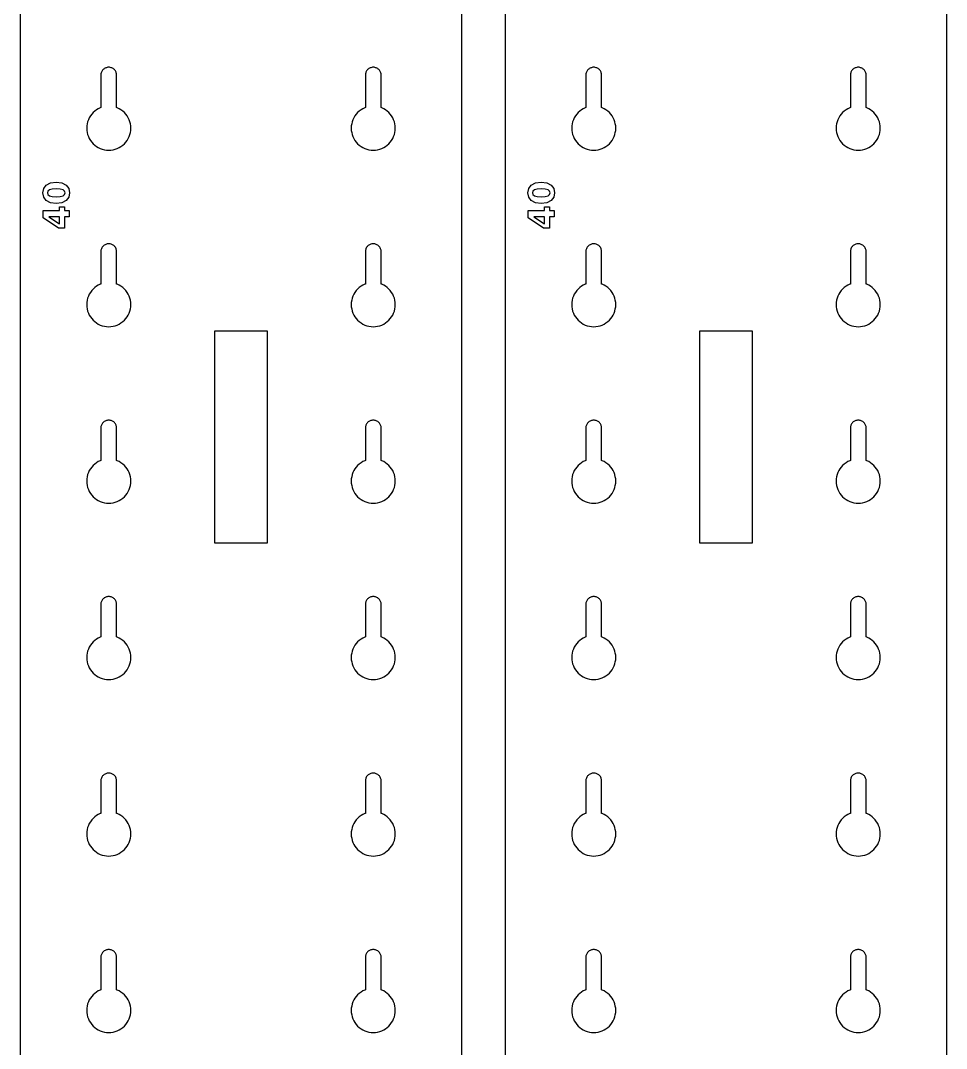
# Model space of a CAD drawing. Header units: millimetres. Extents: x 12 to 1278, y 12 to 884.
# Drawn here: x 1073.5 to 1178.5, y 334.2 to 450.7 of the extents above; entities that cross this region are included whole.
import ezdxf

# ---------------------------------------------------------------- set-up
doc = ezdxf.new("R2010")
doc.units = ezdxf.units.MM
doc.layers.add('CUT', color=1, linetype='Continuous')
doc.layers.add('ENGRAVE', color=5, linetype='Continuous')

msp = doc.modelspace()

# ---------------------------------------------------------------- linework, layer by layer
at = {"layer": 'CUT', "color": 1}
for points in [[(1078.5, 12.5), (1078.5, 18.5), (1073.5, 18.5), (1073.5, 758.5), (1078.5, 758.5), (1078.5, 764.5), (1118.5, 764.5), (1118.5, 758.5), (1123.5, 758.5), (1123.5, 18.5), (1118.5, 18.5), (1118.5, 12.5)], [(1133.5, 12.5), (1133.5, 18.5), (1128.5, 18.5), (1128.5, 758.5), (1133.5, 758.5), (1133.5, 764.5), (1173.5, 764.5), (1173.5, 758.5), (1178.5, 758.5), (1178.5, 18.5), (1173.5, 18.5), (1173.5, 12.5)], [(1085.43, 440.09), (1085.27, 440.27), (1085.09, 440.43), (1084.89, 440.58), (1084.68, 440.7), (1084.46, 440.81), (1084.4, 440.83), (1084.4, 444.5), (1084.4, 444.59), (1084.38, 444.68), (1084.36, 444.76), (1084.33, 444.84), (1084.29, 444.92), (1084.25, 445), (1084.2, 445.07), (1084.14, 445.14), (1084.07, 445.2), (1084, 445.25), (1083.92, 445.29), (1083.84, 445.33), (1083.76, 445.36), (1083.68, 445.38), (1083.59, 445.4), (1083.5, 445.4), (1083.41, 445.4), (1083.32, 445.38), (1083.24, 445.36), (1083.16, 445.33), (1083.08, 445.29), (1083, 445.25), (1082.93, 445.2), (1082.86, 445.14), (1082.8, 445.07), (1082.75, 445), (1082.71, 444.92), (1082.67, 444.84), (1082.64, 444.76), (1082.62, 444.68), (1082.6, 444.59), (1082.6, 444.5), (1082.6, 440.83), (1082.54, 440.81), (1082.32, 440.7), (1082.11, 440.58), (1081.91, 440.43), (1081.73, 440.27), (1081.57, 440.09), (1081.42, 439.89), (1081.3, 439.68), (1081.19, 439.46), (1081.11, 439.23), (1081.05, 438.99), (1081.01, 438.75), (1081, 438.5), (1081.01, 438.25), (1081.05, 438.01), (1081.11, 437.77), (1081.19, 437.54), (1081.3, 437.32), (1081.42, 437.11), (1081.57, 436.91), (1081.73, 436.73), (1081.91, 436.57), (1082.11, 436.42), (1082.32, 436.3), (1082.54, 436.19), (1082.77, 436.11), (1083.01, 436.05), (1083.25, 436.01), (1083.5, 436), (1083.75, 436.01), (1083.99, 436.05), (1084.23, 436.11), (1084.46, 436.19), (1084.68, 436.3), (1084.89, 436.42), (1085.09, 436.57), (1085.27, 436.73), (1085.43, 436.91), (1085.58, 437.11), (1085.7, 437.32), (1085.81, 437.54), (1085.89, 437.77), (1085.95, 438.01), (1085.99, 438.25), (1086, 438.5), (1085.99, 438.75), (1085.95, 438.99), (1085.89, 439.23), (1085.81, 439.46), (1085.7, 439.68), (1085.58, 439.89)], [(1115.58, 439.89), (1115.43, 440.09), (1115.27, 440.27), (1115.09, 440.43), (1114.89, 440.58), (1114.68, 440.7), (1114.46, 440.81), (1114.4, 440.83), (1114.4, 444.5), (1114.4, 444.59), (1114.38, 444.68), (1114.36, 444.76), (1114.33, 444.84), (1114.29, 444.92), (1114.25, 445), (1114.2, 445.07), (1114.14, 445.14), (1114.07, 445.2), (1114, 445.25), (1113.92, 445.29), (1113.84, 445.33), (1113.76, 445.36), (1113.68, 445.38), (1113.59, 445.4), (1113.5, 445.4), (1113.41, 445.4), (1113.32, 445.38), (1113.24, 445.36), (1113.16, 445.33), (1113.08, 445.29), (1113, 445.25), (1112.93, 445.2), (1112.86, 445.14), (1112.8, 445.07), (1112.75, 445), (1112.71, 444.92), (1112.67, 444.84), (1112.64, 444.76), (1112.62, 444.68), (1112.6, 444.59), (1112.6, 444.5), (1112.6, 440.83), (1112.54, 440.81), (1112.32, 440.7), (1112.11, 440.58), (1111.91, 440.43), (1111.73, 440.27), (1111.57, 440.09), (1111.42, 439.89), (1111.3, 439.68), (1111.19, 439.46), (1111.11, 439.23), (1111.05, 438.99), (1111.01, 438.75), (1111, 438.5), (1111.01, 438.25), (1111.05, 438.01), (1111.11, 437.77), (1111.19, 437.54), (1111.3, 437.32), (1111.42, 437.11), (1111.57, 436.91), (1111.73, 436.73), (1111.91, 436.57), (1112.11, 436.42), (1112.32, 436.3), (1112.54, 436.19), (1112.77, 436.11), (1113.01, 436.05), (1113.25, 436.01), (1113.5, 436), (1113.75, 436.01), (1113.99, 436.05), (1114.23, 436.11), (1114.46, 436.19), (1114.68, 436.3), (1114.89, 436.42), (1115.09, 436.57), (1115.27, 436.73), (1115.43, 436.91), (1115.58, 437.11), (1115.7, 437.32), (1115.81, 437.54), (1115.89, 437.77), (1115.95, 438.01), (1115.99, 438.25), (1116, 438.5), (1115.99, 438.75), (1115.95, 438.99), (1115.89, 439.23), (1115.81, 439.46), (1115.7, 439.68)], [(1140.43, 440.09), (1140.27, 440.27), (1140.09, 440.43), (1139.89, 440.58), (1139.68, 440.7), (1139.46, 440.81), (1139.4, 440.83), (1139.4, 444.5), (1139.4, 444.59), (1139.38, 444.68), (1139.36, 444.76), (1139.33, 444.84), (1139.29, 444.92), (1139.25, 445), (1139.2, 445.07), (1139.14, 445.14), (1139.07, 445.2), (1139, 445.25), (1138.92, 445.29), (1138.84, 445.33), (1138.76, 445.36), (1138.68, 445.38), (1138.59, 445.4), (1138.5, 445.4), (1138.41, 445.4), (1138.32, 445.38), (1138.24, 445.36), (1138.16, 445.33), (1138.08, 445.29), (1138, 445.25), (1137.93, 445.2), (1137.86, 445.14), (1137.8, 445.07), (1137.75, 445), (1137.71, 444.92), (1137.67, 444.84), (1137.64, 444.76), (1137.62, 444.68), (1137.6, 444.59), (1137.6, 444.5), (1137.6, 440.83), (1137.54, 440.81), (1137.32, 440.7), (1137.11, 440.58), (1136.91, 440.43), (1136.73, 440.27), (1136.57, 440.09), (1136.42, 439.89), (1136.3, 439.68), (1136.19, 439.46), (1136.11, 439.23), (1136.05, 438.99), (1136.01, 438.75), (1136, 438.5), (1136.01, 438.25), (1136.05, 438.01), (1136.11, 437.77), (1136.19, 437.54), (1136.3, 437.32), (1136.42, 437.11), (1136.57, 436.91), (1136.73, 436.73), (1136.91, 436.57), (1137.11, 436.42), (1137.32, 436.3), (1137.54, 436.19), (1137.77, 436.11), (1138.01, 436.05), (1138.25, 436.01), (1138.5, 436), (1138.75, 436.01), (1138.99, 436.05), (1139.23, 436.11), (1139.46, 436.19), (1139.68, 436.3), (1139.89, 436.42), (1140.09, 436.57), (1140.27, 436.73), (1140.43, 436.91), (1140.58, 437.11), (1140.7, 437.32), (1140.81, 437.54), (1140.89, 437.77), (1140.95, 438.01), (1140.99, 438.25), (1141, 438.5), (1140.99, 438.75), (1140.95, 438.99), (1140.89, 439.23), (1140.81, 439.46), (1140.7, 439.68), (1140.58, 439.89)], [(1170.58, 439.89), (1170.43, 440.09), (1170.27, 440.27), (1170.09, 440.43), (1169.89, 440.58), (1169.68, 440.7), (1169.46, 440.81), (1169.4, 440.83), (1169.4, 444.5), (1169.4, 444.59), (1169.38, 444.68), (1169.36, 444.76), (1169.33, 444.84), (1169.29, 444.92), (1169.25, 445), (1169.2, 445.07), (1169.14, 445.14), (1169.07, 445.2), (1169, 445.25), (1168.92, 445.29), (1168.84, 445.33), (1168.76, 445.36), (1168.68, 445.38), (1168.59, 445.4), (1168.5, 445.4), (1168.41, 445.4), (1168.32, 445.38), (1168.24, 445.36), (1168.16, 445.33), (1168.08, 445.29), (1168, 445.25), (1167.93, 445.2), (1167.86, 445.14), (1167.8, 445.07), (1167.75, 445), (1167.71, 444.92), (1167.67, 444.84), (1167.64, 444.76), (1167.62, 444.68), (1167.6, 444.59), (1167.6, 444.5), (1167.6, 440.83), (1167.54, 440.81), (1167.32, 440.7), (1167.11, 440.58), (1166.91, 440.43), (1166.73, 440.27), (1166.57, 440.09), (1166.42, 439.89), (1166.3, 439.68), (1166.19, 439.46), (1166.11, 439.23), (1166.05, 438.99), (1166.01, 438.75), (1166, 438.5), (1166.01, 438.25), (1166.05, 438.01), (1166.11, 437.77), (1166.19, 437.54), (1166.3, 437.32), (1166.42, 437.11), (1166.57, 436.91), (1166.73, 436.73), (1166.91, 436.57), (1167.11, 436.42), (1167.32, 436.3), (1167.54, 436.19), (1167.77, 436.11), (1168.01, 436.05), (1168.25, 436.01), (1168.5, 436), (1168.75, 436.01), (1168.99, 436.05), (1169.23, 436.11), (1169.46, 436.19), (1169.68, 436.3), (1169.89, 436.42), (1170.09, 436.57), (1170.27, 436.73), (1170.43, 436.91), (1170.58, 437.11), (1170.7, 437.32), (1170.81, 437.54), (1170.89, 437.77), (1170.95, 438.01), (1170.99, 438.25), (1171, 438.5), (1170.99, 438.75), (1170.95, 438.99), (1170.89, 439.23), (1170.81, 439.46), (1170.7, 439.68)], [(1085.43, 420.09), (1085.27, 420.27), (1085.09, 420.43), (1084.89, 420.58), (1084.68, 420.7), (1084.46, 420.81), (1084.4, 420.83), (1084.4, 424.5), (1084.4, 424.59), (1084.38, 424.68), (1084.36, 424.76), (1084.33, 424.84), (1084.29, 424.92), (1084.25, 425), (1084.2, 425.07), (1084.14, 425.14), (1084.07, 425.2), (1084, 425.25), (1083.92, 425.29), (1083.84, 425.33), (1083.76, 425.36), (1083.68, 425.38), (1083.59, 425.4), (1083.5, 425.4), (1083.41, 425.4), (1083.32, 425.38), (1083.24, 425.36), (1083.16, 425.33), (1083.08, 425.29), (1083, 425.25), (1082.93, 425.2), (1082.86, 425.14), (1082.8, 425.07), (1082.75, 425), (1082.71, 424.92), (1082.67, 424.84), (1082.64, 424.76), (1082.62, 424.68), (1082.6, 424.59), (1082.6, 424.5), (1082.6, 420.83), (1082.54, 420.81), (1082.32, 420.7), (1082.11, 420.58), (1081.91, 420.43), (1081.73, 420.27), (1081.57, 420.09), (1081.42, 419.89), (1081.3, 419.68), (1081.19, 419.46), (1081.11, 419.23), (1081.05, 418.99), (1081.01, 418.75), (1081, 418.5), (1081.01, 418.25), (1081.05, 418.01), (1081.11, 417.77), (1081.19, 417.54), (1081.3, 417.32), (1081.42, 417.11), (1081.57, 416.91), (1081.73, 416.73), (1081.91, 416.57), (1082.11, 416.42), (1082.32, 416.3), (1082.54, 416.19), (1082.77, 416.11), (1083.01, 416.05), (1083.25, 416.01), (1083.5, 416), (1083.75, 416.01), (1083.99, 416.05), (1084.23, 416.11), (1084.46, 416.19), (1084.68, 416.3), (1084.89, 416.42), (1085.09, 416.57), (1085.27, 416.73), (1085.43, 416.91), (1085.58, 417.11), (1085.7, 417.32), (1085.81, 417.54), (1085.89, 417.77), (1085.95, 418.01), (1085.99, 418.25), (1086, 418.5), (1085.99, 418.75), (1085.95, 418.99), (1085.89, 419.23), (1085.81, 419.46), (1085.7, 419.68), (1085.58, 419.89)], [(1115.58, 419.89), (1115.43, 420.09), (1115.27, 420.27), (1115.09, 420.43), (1114.89, 420.58), (1114.68, 420.7), (1114.46, 420.81), (1114.4, 420.83), (1114.4, 424.5), (1114.4, 424.59), (1114.38, 424.68), (1114.36, 424.76), (1114.33, 424.84), (1114.29, 424.92), (1114.25, 425), (1114.2, 425.07), (1114.14, 425.14), (1114.07, 425.2), (1114, 425.25), (1113.92, 425.29), (1113.84, 425.33), (1113.76, 425.36), (1113.68, 425.38), (1113.59, 425.4), (1113.5, 425.4), (1113.41, 425.4), (1113.32, 425.38), (1113.24, 425.36), (1113.16, 425.33), (1113.08, 425.29), (1113, 425.25), (1112.93, 425.2), (1112.86, 425.14), (1112.8, 425.07), (1112.75, 425), (1112.71, 424.92), (1112.67, 424.84), (1112.64, 424.76), (1112.62, 424.68), (1112.6, 424.59), (1112.6, 424.5), (1112.6, 420.83), (1112.54, 420.81), (1112.32, 420.7), (1112.11, 420.58), (1111.91, 420.43), (1111.73, 420.27), (1111.57, 420.09), (1111.42, 419.89), (1111.3, 419.68), (1111.19, 419.46), (1111.11, 419.23), (1111.05, 418.99), (1111.01, 418.75), (1111, 418.5), (1111.01, 418.25), (1111.05, 418.01), (1111.11, 417.77), (1111.19, 417.54), (1111.3, 417.32), (1111.42, 417.11), (1111.57, 416.91), (1111.73, 416.73), (1111.91, 416.57), (1112.11, 416.42), (1112.32, 416.3), (1112.54, 416.19), (1112.77, 416.11), (1113.01, 416.05), (1113.25, 416.01), (1113.5, 416), (1113.75, 416.01), (1113.99, 416.05), (1114.23, 416.11), (1114.46, 416.19), (1114.68, 416.3), (1114.89, 416.42), (1115.09, 416.57), (1115.27, 416.73), (1115.43, 416.91), (1115.58, 417.11), (1115.7, 417.32), (1115.81, 417.54), (1115.89, 417.77), (1115.95, 418.01), (1115.99, 418.25), (1116, 418.5), (1115.99, 418.75), (1115.95, 418.99), (1115.89, 419.23), (1115.81, 419.46), (1115.7, 419.68)], [(1140.43, 420.09), (1140.27, 420.27), (1140.09, 420.43), (1139.89, 420.58), (1139.68, 420.7), (1139.46, 420.81), (1139.4, 420.83), (1139.4, 424.5), (1139.4, 424.59), (1139.38, 424.68), (1139.36, 424.76), (1139.33, 424.84), (1139.29, 424.92), (1139.25, 425), (1139.2, 425.07), (1139.14, 425.14), (1139.07, 425.2), (1139, 425.25), (1138.92, 425.29), (1138.84, 425.33), (1138.76, 425.36), (1138.68, 425.38), (1138.59, 425.4), (1138.5, 425.4), (1138.41, 425.4), (1138.32, 425.38), (1138.24, 425.36), (1138.16, 425.33), (1138.08, 425.29), (1138, 425.25), (1137.93, 425.2), (1137.86, 425.14), (1137.8, 425.07), (1137.75, 425), (1137.71, 424.92), (1137.67, 424.84), (1137.64, 424.76), (1137.62, 424.68), (1137.6, 424.59), (1137.6, 424.5), (1137.6, 420.83), (1137.54, 420.81), (1137.32, 420.7), (1137.11, 420.58), (1136.91, 420.43), (1136.73, 420.27), (1136.57, 420.09), (1136.42, 419.89), (1136.3, 419.68), (1136.19, 419.46), (1136.11, 419.23), (1136.05, 418.99), (1136.01, 418.75), (1136, 418.5), (1136.01, 418.25), (1136.05, 418.01), (1136.11, 417.77), (1136.19, 417.54), (1136.3, 417.32), (1136.42, 417.11), (1136.57, 416.91), (1136.73, 416.73), (1136.91, 416.57), (1137.11, 416.42), (1137.32, 416.3), (1137.54, 416.19), (1137.77, 416.11), (1138.01, 416.05), (1138.25, 416.01), (1138.5, 416), (1138.75, 416.01), (1138.99, 416.05), (1139.23, 416.11), (1139.46, 416.19), (1139.68, 416.3), (1139.89, 416.42), (1140.09, 416.57), (1140.27, 416.73), (1140.43, 416.91), (1140.58, 417.11), (1140.7, 417.32), (1140.81, 417.54), (1140.89, 417.77), (1140.95, 418.01), (1140.99, 418.25), (1141, 418.5), (1140.99, 418.75), (1140.95, 418.99), (1140.89, 419.23), (1140.81, 419.46), (1140.7, 419.68), (1140.58, 419.89)], [(1170.58, 419.89), (1170.43, 420.09), (1170.27, 420.27), (1170.09, 420.43), (1169.89, 420.58), (1169.68, 420.7), (1169.46, 420.81), (1169.4, 420.83), (1169.4, 424.5), (1169.4, 424.59), (1169.38, 424.68), (1169.36, 424.76), (1169.33, 424.84), (1169.29, 424.92), (1169.25, 425), (1169.2, 425.07), (1169.14, 425.14), (1169.07, 425.2), (1169, 425.25), (1168.92, 425.29), (1168.84, 425.33), (1168.76, 425.36), (1168.68, 425.38), (1168.59, 425.4), (1168.5, 425.4), (1168.41, 425.4), (1168.32, 425.38), (1168.24, 425.36), (1168.16, 425.33), (1168.08, 425.29), (1168, 425.25), (1167.93, 425.2), (1167.86, 425.14), (1167.8, 425.07), (1167.75, 425), (1167.71, 424.92), (1167.67, 424.84), (1167.64, 424.76), (1167.62, 424.68), (1167.6, 424.59), (1167.6, 424.5), (1167.6, 420.83), (1167.54, 420.81), (1167.32, 420.7), (1167.11, 420.58), (1166.91, 420.43), (1166.73, 420.27), (1166.57, 420.09), (1166.42, 419.89), (1166.3, 419.68), (1166.19, 419.46), (1166.11, 419.23), (1166.05, 418.99), (1166.01, 418.75), (1166, 418.5), (1166.01, 418.25), (1166.05, 418.01), (1166.11, 417.77), (1166.19, 417.54), (1166.3, 417.32), (1166.42, 417.11), (1166.57, 416.91), (1166.73, 416.73), (1166.91, 416.57), (1167.11, 416.42), (1167.32, 416.3), (1167.54, 416.19), (1167.77, 416.11), (1168.01, 416.05), (1168.25, 416.01), (1168.5, 416), (1168.75, 416.01), (1168.99, 416.05), (1169.23, 416.11), (1169.46, 416.19), (1169.68, 416.3), (1169.89, 416.42), (1170.09, 416.57), (1170.27, 416.73), (1170.43, 416.91), (1170.58, 417.11), (1170.7, 417.32), (1170.81, 417.54), (1170.89, 417.77), (1170.95, 418.01), (1170.99, 418.25), (1171, 418.5), (1170.99, 418.75), (1170.95, 418.99), (1170.89, 419.23), (1170.81, 419.46), (1170.7, 419.68)], [(1095.5, 391.5), (1101.5, 391.5), (1101.5, 415.5), (1095.5, 415.5)], [(1150.5, 391.5), (1156.5, 391.5), (1156.5, 415.5), (1150.5, 415.5)], [(1085.58, 399.89), (1085.43, 400.09), (1085.27, 400.27), (1085.09, 400.43), (1084.89, 400.58), (1084.68, 400.7), (1084.46, 400.81), (1084.4, 400.83), (1084.4, 404.5), (1084.4, 404.59), (1084.38, 404.68), (1084.36, 404.76), (1084.33, 404.84), (1084.29, 404.92), (1084.25, 405), (1084.2, 405.07), (1084.14, 405.14), (1084.07, 405.2), (1084, 405.25), (1083.92, 405.29), (1083.84, 405.33), (1083.76, 405.36), (1083.68, 405.38), (1083.59, 405.4), (1083.5, 405.4), (1083.41, 405.4), (1083.32, 405.38), (1083.24, 405.36), (1083.16, 405.33), (1083.08, 405.29), (1083, 405.25), (1082.93, 405.2), (1082.86, 405.14), (1082.8, 405.07), (1082.75, 405), (1082.71, 404.92), (1082.67, 404.84), (1082.64, 404.76), (1082.62, 404.68), (1082.6, 404.59), (1082.6, 404.5), (1082.6, 400.83), (1082.54, 400.81), (1082.32, 400.7), (1082.11, 400.58), (1081.91, 400.43), (1081.73, 400.27), (1081.57, 400.09), (1081.42, 399.89), (1081.3, 399.68), (1081.19, 399.46), (1081.11, 399.23), (1081.05, 398.99), (1081.01, 398.75), (1081, 398.5), (1081.01, 398.25), (1081.05, 398.01), (1081.11, 397.77), (1081.19, 397.54), (1081.3, 397.32), (1081.42, 397.11), (1081.57, 396.91), (1081.73, 396.73), (1081.91, 396.57), (1082.11, 396.42), (1082.32, 396.3), (1082.54, 396.19), (1082.77, 396.11), (1083.01, 396.05), (1083.25, 396.01), (1083.5, 396), (1083.75, 396.01), (1083.99, 396.05), (1084.23, 396.11), (1084.46, 396.19), (1084.68, 396.3), (1084.89, 396.42), (1085.09, 396.57), (1085.27, 396.73), (1085.43, 396.91), (1085.58, 397.11), (1085.7, 397.32), (1085.81, 397.54), (1085.89, 397.77), (1085.95, 398.01), (1085.99, 398.25), (1086, 398.5), (1085.99, 398.75), (1085.95, 398.99), (1085.89, 399.23), (1085.81, 399.46), (1085.7, 399.68)], [(1115.43, 400.09), (1115.27, 400.27), (1115.09, 400.43), (1114.89, 400.58), (1114.68, 400.7), (1114.46, 400.81), (1114.4, 400.83), (1114.4, 404.5), (1114.4, 404.59), (1114.38, 404.68), (1114.36, 404.76), (1114.33, 404.84), (1114.29, 404.92), (1114.25, 405), (1114.2, 405.07), (1114.14, 405.14), (1114.07, 405.2), (1114, 405.25), (1113.92, 405.29), (1113.84, 405.33), (1113.76, 405.36), (1113.68, 405.38), (1113.59, 405.4), (1113.5, 405.4), (1113.41, 405.4), (1113.32, 405.38), (1113.24, 405.36), (1113.16, 405.33), (1113.08, 405.29), (1113, 405.25), (1112.93, 405.2), (1112.86, 405.14), (1112.8, 405.07), (1112.75, 405), (1112.71, 404.92), (1112.67, 404.84), (1112.64, 404.76), (1112.62, 404.68), (1112.6, 404.59), (1112.6, 404.5), (1112.6, 400.83), (1112.54, 400.81), (1112.32, 400.7), (1112.11, 400.58), (1111.91, 400.43), (1111.73, 400.27), (1111.57, 400.09), (1111.42, 399.89), (1111.3, 399.68), (1111.19, 399.46), (1111.11, 399.23), (1111.05, 398.99), (1111.01, 398.75), (1111, 398.5), (1111.01, 398.25), (1111.05, 398.01), (1111.11, 397.77), (1111.19, 397.54), (1111.3, 397.32), (1111.42, 397.11), (1111.57, 396.91), (1111.73, 396.73), (1111.91, 396.57), (1112.11, 396.42), (1112.32, 396.3), (1112.54, 396.19), (1112.77, 396.11), (1113.01, 396.05), (1113.25, 396.01), (1113.5, 396), (1113.75, 396.01), (1113.99, 396.05), (1114.23, 396.11), (1114.46, 396.19), (1114.68, 396.3), (1114.89, 396.42), (1115.09, 396.57), (1115.27, 396.73), (1115.43, 396.91), (1115.58, 397.11), (1115.7, 397.32), (1115.81, 397.54), (1115.89, 397.77), (1115.95, 398.01), (1115.99, 398.25), (1116, 398.5), (1115.99, 398.75), (1115.95, 398.99), (1115.89, 399.23), (1115.81, 399.46), (1115.7, 399.68), (1115.58, 399.89)], [(1140.58, 399.89), (1140.43, 400.09), (1140.27, 400.27), (1140.09, 400.43), (1139.89, 400.58), (1139.68, 400.7), (1139.46, 400.81), (1139.4, 400.83), (1139.4, 404.5), (1139.4, 404.59), (1139.38, 404.68), (1139.36, 404.76), (1139.33, 404.84), (1139.29, 404.92), (1139.25, 405), (1139.2, 405.07), (1139.14, 405.14), (1139.07, 405.2), (1139, 405.25), (1138.92, 405.29), (1138.84, 405.33), (1138.76, 405.36), (1138.68, 405.38), (1138.59, 405.4), (1138.5, 405.4), (1138.41, 405.4), (1138.32, 405.38), (1138.24, 405.36), (1138.16, 405.33), (1138.08, 405.29), (1138, 405.25), (1137.93, 405.2), (1137.86, 405.14), (1137.8, 405.07), (1137.75, 405), (1137.71, 404.92), (1137.67, 404.84), (1137.64, 404.76), (1137.62, 404.68), (1137.6, 404.59), (1137.6, 404.5), (1137.6, 400.83), (1137.54, 400.81), (1137.32, 400.7), (1137.11, 400.58), (1136.91, 400.43), (1136.73, 400.27), (1136.57, 400.09), (1136.42, 399.89), (1136.3, 399.68), (1136.19, 399.46), (1136.11, 399.23), (1136.05, 398.99), (1136.01, 398.75), (1136, 398.5), (1136.01, 398.25), (1136.05, 398.01), (1136.11, 397.77), (1136.19, 397.54), (1136.3, 397.32), (1136.42, 397.11), (1136.57, 396.91), (1136.73, 396.73), (1136.91, 396.57), (1137.11, 396.42), (1137.32, 396.3), (1137.54, 396.19), (1137.77, 396.11), (1138.01, 396.05), (1138.25, 396.01), (1138.5, 396), (1138.75, 396.01), (1138.99, 396.05), (1139.23, 396.11), (1139.46, 396.19), (1139.68, 396.3), (1139.89, 396.42), (1140.09, 396.57), (1140.27, 396.73), (1140.43, 396.91), (1140.58, 397.11), (1140.7, 397.32), (1140.81, 397.54), (1140.89, 397.77), (1140.95, 398.01), (1140.99, 398.25), (1141, 398.5), (1140.99, 398.75), (1140.95, 398.99), (1140.89, 399.23), (1140.81, 399.46), (1140.7, 399.68)], [(1170.43, 400.09), (1170.27, 400.27), (1170.09, 400.43), (1169.89, 400.58), (1169.68, 400.7), (1169.46, 400.81), (1169.4, 400.83), (1169.4, 404.5), (1169.4, 404.59), (1169.38, 404.68), (1169.36, 404.76), (1169.33, 404.84), (1169.29, 404.92), (1169.25, 405), (1169.2, 405.07), (1169.14, 405.14), (1169.07, 405.2), (1169, 405.25), (1168.92, 405.29), (1168.84, 405.33), (1168.76, 405.36), (1168.68, 405.38), (1168.59, 405.4), (1168.5, 405.4), (1168.41, 405.4), (1168.32, 405.38), (1168.24, 405.36), (1168.16, 405.33), (1168.08, 405.29), (1168, 405.25), (1167.93, 405.2), (1167.86, 405.14), (1167.8, 405.07), (1167.75, 405), (1167.71, 404.92), (1167.67, 404.84), (1167.64, 404.76), (1167.62, 404.68), (1167.6, 404.59), (1167.6, 404.5), (1167.6, 400.83), (1167.54, 400.81), (1167.32, 400.7), (1167.11, 400.58), (1166.91, 400.43), (1166.73, 400.27), (1166.57, 400.09), (1166.42, 399.89), (1166.3, 399.68), (1166.19, 399.46), (1166.11, 399.23), (1166.05, 398.99), (1166.01, 398.75), (1166, 398.5), (1166.01, 398.25), (1166.05, 398.01), (1166.11, 397.77), (1166.19, 397.54), (1166.3, 397.32), (1166.42, 397.11), (1166.57, 396.91), (1166.73, 396.73), (1166.91, 396.57), (1167.11, 396.42), (1167.32, 396.3), (1167.54, 396.19), (1167.77, 396.11), (1168.01, 396.05), (1168.25, 396.01), (1168.5, 396), (1168.75, 396.01), (1168.99, 396.05), (1169.23, 396.11), (1169.46, 396.19), (1169.68, 396.3), (1169.89, 396.42), (1170.09, 396.57), (1170.27, 396.73), (1170.43, 396.91), (1170.58, 397.11), (1170.7, 397.32), (1170.81, 397.54), (1170.89, 397.77), (1170.95, 398.01), (1170.99, 398.25), (1171, 398.5), (1170.99, 398.75), (1170.95, 398.99), (1170.89, 399.23), (1170.81, 399.46), (1170.7, 399.68), (1170.58, 399.89)], [(1085.58, 379.89), (1085.43, 380.09), (1085.27, 380.27), (1085.09, 380.43), (1084.89, 380.58), (1084.68, 380.7), (1084.46, 380.81), (1084.4, 380.83), (1084.4, 384.5), (1084.4, 384.59), (1084.38, 384.68), (1084.36, 384.76), (1084.33, 384.84), (1084.29, 384.92), (1084.25, 385), (1084.2, 385.07), (1084.14, 385.14), (1084.07, 385.2), (1084, 385.25), (1083.92, 385.29), (1083.84, 385.33), (1083.76, 385.36), (1083.68, 385.38), (1083.59, 385.4), (1083.5, 385.4), (1083.41, 385.4), (1083.32, 385.38), (1083.24, 385.36), (1083.16, 385.33), (1083.08, 385.29), (1083, 385.25), (1082.93, 385.2), (1082.86, 385.14), (1082.8, 385.07), (1082.75, 385), (1082.71, 384.92), (1082.67, 384.84), (1082.64, 384.76), (1082.62, 384.68), (1082.6, 384.59), (1082.6, 384.5), (1082.6, 380.83), (1082.54, 380.81), (1082.32, 380.7), (1082.11, 380.58), (1081.91, 380.43), (1081.73, 380.27), (1081.57, 380.09), (1081.42, 379.89), (1081.3, 379.68), (1081.19, 379.46), (1081.11, 379.23), (1081.05, 378.99), (1081.01, 378.75), (1081, 378.5), (1081.01, 378.25), (1081.05, 378.01), (1081.11, 377.77), (1081.19, 377.54), (1081.3, 377.32), (1081.42, 377.11), (1081.57, 376.91), (1081.73, 376.73), (1081.91, 376.57), (1082.11, 376.42), (1082.32, 376.3), (1082.54, 376.19), (1082.77, 376.11), (1083.01, 376.05), (1083.25, 376.01), (1083.5, 376), (1083.75, 376.01), (1083.99, 376.05), (1084.23, 376.11), (1084.46, 376.19), (1084.68, 376.3), (1084.89, 376.42), (1085.09, 376.57), (1085.27, 376.73), (1085.43, 376.91), (1085.58, 377.11), (1085.7, 377.32), (1085.81, 377.54), (1085.89, 377.77), (1085.95, 378.01), (1085.99, 378.25), (1086, 378.5), (1085.99, 378.75), (1085.95, 378.99), (1085.89, 379.23), (1085.81, 379.46), (1085.7, 379.68)], [(1115.43, 380.09), (1115.27, 380.27), (1115.09, 380.43), (1114.89, 380.58), (1114.68, 380.7), (1114.46, 380.81), (1114.4, 380.83), (1114.4, 384.5), (1114.4, 384.59), (1114.38, 384.68), (1114.36, 384.76), (1114.33, 384.84), (1114.29, 384.92), (1114.25, 385), (1114.2, 385.07), (1114.14, 385.14), (1114.07, 385.2), (1114, 385.25), (1113.92, 385.29), (1113.84, 385.33), (1113.76, 385.36), (1113.68, 385.38), (1113.59, 385.4), (1113.5, 385.4), (1113.41, 385.4), (1113.32, 385.38), (1113.24, 385.36), (1113.16, 385.33), (1113.08, 385.29), (1113, 385.25), (1112.93, 385.2), (1112.86, 385.14), (1112.8, 385.07), (1112.75, 385), (1112.71, 384.92), (1112.67, 384.84), (1112.64, 384.76), (1112.62, 384.68), (1112.6, 384.59), (1112.6, 384.5), (1112.6, 380.83), (1112.54, 380.81), (1112.32, 380.7), (1112.11, 380.58), (1111.91, 380.43), (1111.73, 380.27), (1111.57, 380.09), (1111.42, 379.89), (1111.3, 379.68), (1111.19, 379.46), (1111.11, 379.23), (1111.05, 378.99), (1111.01, 378.75), (1111, 378.5), (1111.01, 378.25), (1111.05, 378.01), (1111.11, 377.77), (1111.19, 377.54), (1111.3, 377.32), (1111.42, 377.11), (1111.57, 376.91), (1111.73, 376.73), (1111.91, 376.57), (1112.11, 376.42), (1112.32, 376.3), (1112.54, 376.19), (1112.77, 376.11), (1113.01, 376.05), (1113.25, 376.01), (1113.5, 376), (1113.75, 376.01), (1113.99, 376.05), (1114.23, 376.11), (1114.46, 376.19), (1114.68, 376.3), (1114.89, 376.42), (1115.09, 376.57), (1115.27, 376.73), (1115.43, 376.91), (1115.58, 377.11), (1115.7, 377.32), (1115.81, 377.54), (1115.89, 377.77), (1115.95, 378.01), (1115.99, 378.25), (1116, 378.5), (1115.99, 378.75), (1115.95, 378.99), (1115.89, 379.23), (1115.81, 379.46), (1115.7, 379.68), (1115.58, 379.89)], [(1140.58, 379.89), (1140.43, 380.09), (1140.27, 380.27), (1140.09, 380.43), (1139.89, 380.58), (1139.68, 380.7), (1139.46, 380.81), (1139.4, 380.83), (1139.4, 384.5), (1139.4, 384.59), (1139.38, 384.68), (1139.36, 384.76), (1139.33, 384.84), (1139.29, 384.92), (1139.25, 385), (1139.2, 385.07), (1139.14, 385.14), (1139.07, 385.2), (1139, 385.25), (1138.92, 385.29), (1138.84, 385.33), (1138.76, 385.36), (1138.68, 385.38), (1138.59, 385.4), (1138.5, 385.4), (1138.41, 385.4), (1138.32, 385.38), (1138.24, 385.36), (1138.16, 385.33), (1138.08, 385.29), (1138, 385.25), (1137.93, 385.2), (1137.86, 385.14), (1137.8, 385.07), (1137.75, 385), (1137.71, 384.92), (1137.67, 384.84), (1137.64, 384.76), (1137.62, 384.68), (1137.6, 384.59), (1137.6, 384.5), (1137.6, 380.83), (1137.54, 380.81), (1137.32, 380.7), (1137.11, 380.58), (1136.91, 380.43), (1136.73, 380.27), (1136.57, 380.09), (1136.42, 379.89), (1136.3, 379.68), (1136.19, 379.46), (1136.11, 379.23), (1136.05, 378.99), (1136.01, 378.75), (1136, 378.5), (1136.01, 378.25), (1136.05, 378.01), (1136.11, 377.77), (1136.19, 377.54), (1136.3, 377.32), (1136.42, 377.11), (1136.57, 376.91), (1136.73, 376.73), (1136.91, 376.57), (1137.11, 376.42), (1137.32, 376.3), (1137.54, 376.19), (1137.77, 376.11), (1138.01, 376.05), (1138.25, 376.01), (1138.5, 376), (1138.75, 376.01), (1138.99, 376.05), (1139.23, 376.11), (1139.46, 376.19), (1139.68, 376.3), (1139.89, 376.42), (1140.09, 376.57), (1140.27, 376.73), (1140.43, 376.91), (1140.58, 377.11), (1140.7, 377.32), (1140.81, 377.54), (1140.89, 377.77), (1140.95, 378.01), (1140.99, 378.25), (1141, 378.5), (1140.99, 378.75), (1140.95, 378.99), (1140.89, 379.23), (1140.81, 379.46), (1140.7, 379.68)], [(1170.43, 380.09), (1170.27, 380.27), (1170.09, 380.43), (1169.89, 380.58), (1169.68, 380.7), (1169.46, 380.81), (1169.4, 380.83), (1169.4, 384.5), (1169.4, 384.59), (1169.38, 384.68), (1169.36, 384.76), (1169.33, 384.84), (1169.29, 384.92), (1169.25, 385), (1169.2, 385.07), (1169.14, 385.14), (1169.07, 385.2), (1169, 385.25), (1168.92, 385.29), (1168.84, 385.33), (1168.76, 385.36), (1168.68, 385.38), (1168.59, 385.4), (1168.5, 385.4), (1168.41, 385.4), (1168.32, 385.38), (1168.24, 385.36), (1168.16, 385.33), (1168.08, 385.29), (1168, 385.25), (1167.93, 385.2), (1167.86, 385.14), (1167.8, 385.07), (1167.75, 385), (1167.71, 384.92), (1167.67, 384.84), (1167.64, 384.76), (1167.62, 384.68), (1167.6, 384.59), (1167.6, 384.5), (1167.6, 380.83), (1167.54, 380.81), (1167.32, 380.7), (1167.11, 380.58), (1166.91, 380.43), (1166.73, 380.27), (1166.57, 380.09), (1166.42, 379.89), (1166.3, 379.68), (1166.19, 379.46), (1166.11, 379.23), (1166.05, 378.99), (1166.01, 378.75), (1166, 378.5), (1166.01, 378.25), (1166.05, 378.01), (1166.11, 377.77), (1166.19, 377.54), (1166.3, 377.32), (1166.42, 377.11), (1166.57, 376.91), (1166.73, 376.73), (1166.91, 376.57), (1167.11, 376.42), (1167.32, 376.3), (1167.54, 376.19), (1167.77, 376.11), (1168.01, 376.05), (1168.25, 376.01), (1168.5, 376), (1168.75, 376.01), (1168.99, 376.05), (1169.23, 376.11), (1169.46, 376.19), (1169.68, 376.3), (1169.89, 376.42), (1170.09, 376.57), (1170.27, 376.73), (1170.43, 376.91), (1170.58, 377.11), (1170.7, 377.32), (1170.81, 377.54), (1170.89, 377.77), (1170.95, 378.01), (1170.99, 378.25), (1171, 378.5), (1170.99, 378.75), (1170.95, 378.99), (1170.89, 379.23), (1170.81, 379.46), (1170.7, 379.68), (1170.58, 379.89)], [(1085.43, 360.09), (1085.27, 360.27), (1085.09, 360.43), (1084.89, 360.58), (1084.68, 360.7), (1084.46, 360.81), (1084.4, 360.83), (1084.4, 364.5), (1084.4, 364.59), (1084.38, 364.68), (1084.36, 364.76), (1084.33, 364.84), (1084.29, 364.92), (1084.25, 365), (1084.2, 365.07), (1084.14, 365.14), (1084.07, 365.2), (1084, 365.25), (1083.92, 365.29), (1083.84, 365.33), (1083.76, 365.36), (1083.68, 365.38), (1083.59, 365.4), (1083.5, 365.4), (1083.41, 365.4), (1083.32, 365.38), (1083.24, 365.36), (1083.16, 365.33), (1083.08, 365.29), (1083, 365.25), (1082.93, 365.2), (1082.86, 365.14), (1082.8, 365.07), (1082.75, 365), (1082.71, 364.92), (1082.67, 364.84), (1082.64, 364.76), (1082.62, 364.68), (1082.6, 364.59), (1082.6, 364.5), (1082.6, 360.83), (1082.54, 360.81), (1082.32, 360.7), (1082.11, 360.58), (1081.91, 360.43), (1081.73, 360.27), (1081.57, 360.09), (1081.42, 359.89), (1081.3, 359.68), (1081.19, 359.46), (1081.11, 359.23), (1081.05, 358.99), (1081.01, 358.75), (1081, 358.5), (1081.01, 358.25), (1081.05, 358.01), (1081.11, 357.77), (1081.19, 357.54), (1081.3, 357.32), (1081.42, 357.11), (1081.57, 356.91), (1081.73, 356.73), (1081.91, 356.57), (1082.11, 356.42), (1082.32, 356.3), (1082.54, 356.19), (1082.77, 356.11), (1083.01, 356.05), (1083.25, 356.01), (1083.5, 356), (1083.75, 356.01), (1083.99, 356.05), (1084.23, 356.11), (1084.46, 356.19), (1084.68, 356.3), (1084.89, 356.42), (1085.09, 356.57), (1085.27, 356.73), (1085.43, 356.91), (1085.58, 357.11), (1085.7, 357.32), (1085.81, 357.54), (1085.89, 357.77), (1085.95, 358.01), (1085.99, 358.25), (1086, 358.5), (1085.99, 358.75), (1085.95, 358.99), (1085.89, 359.23), (1085.81, 359.46), (1085.7, 359.68), (1085.58, 359.89)], [(1115.43, 360.09), (1115.27, 360.27), (1115.09, 360.43), (1114.89, 360.58), (1114.68, 360.7), (1114.46, 360.81), (1114.4, 360.83), (1114.4, 364.5), (1114.4, 364.59), (1114.38, 364.68), (1114.36, 364.76), (1114.33, 364.84), (1114.29, 364.92), (1114.25, 365), (1114.2, 365.07), (1114.14, 365.14), (1114.07, 365.2), (1114, 365.25), (1113.92, 365.29), (1113.84, 365.33), (1113.76, 365.36), (1113.68, 365.38), (1113.59, 365.4), (1113.5, 365.4), (1113.41, 365.4), (1113.32, 365.38), (1113.24, 365.36), (1113.16, 365.33), (1113.08, 365.29), (1113, 365.25), (1112.93, 365.2), (1112.86, 365.14), (1112.8, 365.07), (1112.75, 365), (1112.71, 364.92), (1112.67, 364.84), (1112.64, 364.76), (1112.62, 364.68), (1112.6, 364.59), (1112.6, 364.5), (1112.6, 360.83), (1112.54, 360.81), (1112.32, 360.7), (1112.11, 360.58), (1111.91, 360.43), (1111.73, 360.27), (1111.57, 360.09), (1111.42, 359.89), (1111.3, 359.68), (1111.19, 359.46), (1111.11, 359.23), (1111.05, 358.99), (1111.01, 358.75), (1111, 358.5), (1111.01, 358.25), (1111.05, 358.01), (1111.11, 357.77), (1111.19, 357.54), (1111.3, 357.32), (1111.42, 357.11), (1111.57, 356.91), (1111.73, 356.73), (1111.91, 356.57), (1112.11, 356.42), (1112.32, 356.3), (1112.54, 356.19), (1112.77, 356.11), (1113.01, 356.05), (1113.25, 356.01), (1113.5, 356), (1113.75, 356.01), (1113.99, 356.05), (1114.23, 356.11), (1114.46, 356.19), (1114.68, 356.3), (1114.89, 356.42), (1115.09, 356.57), (1115.27, 356.73), (1115.43, 356.91), (1115.58, 357.11), (1115.7, 357.32), (1115.81, 357.54), (1115.89, 357.77), (1115.95, 358.01), (1115.99, 358.25), (1116, 358.5), (1115.99, 358.75), (1115.95, 358.99), (1115.89, 359.23), (1115.81, 359.46), (1115.7, 359.68), (1115.58, 359.89)], [(1140.43, 360.09), (1140.27, 360.27), (1140.09, 360.43), (1139.89, 360.58), (1139.68, 360.7), (1139.46, 360.81), (1139.4, 360.83), (1139.4, 364.5), (1139.4, 364.59), (1139.38, 364.68), (1139.36, 364.76), (1139.33, 364.84), (1139.29, 364.92), (1139.25, 365), (1139.2, 365.07), (1139.14, 365.14), (1139.07, 365.2), (1139, 365.25), (1138.92, 365.29), (1138.84, 365.33), (1138.76, 365.36), (1138.68, 365.38), (1138.59, 365.4), (1138.5, 365.4), (1138.41, 365.4), (1138.32, 365.38), (1138.24, 365.36), (1138.16, 365.33), (1138.08, 365.29), (1138, 365.25), (1137.93, 365.2), (1137.86, 365.14), (1137.8, 365.07), (1137.75, 365), (1137.71, 364.92), (1137.67, 364.84), (1137.64, 364.76), (1137.62, 364.68), (1137.6, 364.59), (1137.6, 364.5), (1137.6, 360.83), (1137.54, 360.81), (1137.32, 360.7), (1137.11, 360.58), (1136.91, 360.43), (1136.73, 360.27), (1136.57, 360.09), (1136.42, 359.89), (1136.3, 359.68), (1136.19, 359.46), (1136.11, 359.23), (1136.05, 358.99), (1136.01, 358.75), (1136, 358.5), (1136.01, 358.25), (1136.05, 358.01), (1136.11, 357.77), (1136.19, 357.54), (1136.3, 357.32), (1136.42, 357.11), (1136.57, 356.91), (1136.73, 356.73), (1136.91, 356.57), (1137.11, 356.42), (1137.32, 356.3), (1137.54, 356.19), (1137.77, 356.11), (1138.01, 356.05), (1138.25, 356.01), (1138.5, 356), (1138.75, 356.01), (1138.99, 356.05), (1139.23, 356.11), (1139.46, 356.19), (1139.68, 356.3), (1139.89, 356.42), (1140.09, 356.57), (1140.27, 356.73), (1140.43, 356.91), (1140.58, 357.11), (1140.7, 357.32), (1140.81, 357.54), (1140.89, 357.77), (1140.95, 358.01), (1140.99, 358.25), (1141, 358.5), (1140.99, 358.75), (1140.95, 358.99), (1140.89, 359.23), (1140.81, 359.46), (1140.7, 359.68), (1140.58, 359.89)], [(1170.43, 360.09), (1170.27, 360.27), (1170.09, 360.43), (1169.89, 360.58), (1169.68, 360.7), (1169.46, 360.81), (1169.4, 360.83), (1169.4, 364.5), (1169.4, 364.59), (1169.38, 364.68), (1169.36, 364.76), (1169.33, 364.84), (1169.29, 364.92), (1169.25, 365), (1169.2, 365.07), (1169.14, 365.14), (1169.07, 365.2), (1169, 365.25), (1168.92, 365.29), (1168.84, 365.33), (1168.76, 365.36), (1168.68, 365.38), (1168.59, 365.4), (1168.5, 365.4), (1168.41, 365.4), (1168.32, 365.38), (1168.24, 365.36), (1168.16, 365.33), (1168.08, 365.29), (1168, 365.25), (1167.93, 365.2), (1167.86, 365.14), (1167.8, 365.07), (1167.75, 365), (1167.71, 364.92), (1167.67, 364.84), (1167.64, 364.76), (1167.62, 364.68), (1167.6, 364.59), (1167.6, 364.5), (1167.6, 360.83), (1167.54, 360.81), (1167.32, 360.7), (1167.11, 360.58), (1166.91, 360.43), (1166.73, 360.27), (1166.57, 360.09), (1166.42, 359.89), (1166.3, 359.68), (1166.19, 359.46), (1166.11, 359.23), (1166.05, 358.99), (1166.01, 358.75), (1166, 358.5), (1166.01, 358.25), (1166.05, 358.01), (1166.11, 357.77), (1166.19, 357.54), (1166.3, 357.32), (1166.42, 357.11), (1166.57, 356.91), (1166.73, 356.73), (1166.91, 356.57), (1167.11, 356.42), (1167.32, 356.3), (1167.54, 356.19), (1167.77, 356.11), (1168.01, 356.05), (1168.25, 356.01), (1168.5, 356), (1168.75, 356.01), (1168.99, 356.05), (1169.23, 356.11), (1169.46, 356.19), (1169.68, 356.3), (1169.89, 356.42), (1170.09, 356.57), (1170.27, 356.73), (1170.43, 356.91), (1170.58, 357.11), (1170.7, 357.32), (1170.81, 357.54), (1170.89, 357.77), (1170.95, 358.01), (1170.99, 358.25), (1171, 358.5), (1170.99, 358.75), (1170.95, 358.99), (1170.89, 359.23), (1170.81, 359.46), (1170.7, 359.68), (1170.58, 359.89)], [(1085.43, 340.09), (1085.27, 340.27), (1085.09, 340.43), (1084.89, 340.58), (1084.68, 340.7), (1084.46, 340.81), (1084.4, 340.83), (1084.4, 344.5), (1084.4, 344.59), (1084.38, 344.68), (1084.36, 344.76), (1084.33, 344.84), (1084.29, 344.92), (1084.25, 345), (1084.2, 345.07), (1084.14, 345.14), (1084.07, 345.2), (1084, 345.25), (1083.92, 345.29), (1083.84, 345.33), (1083.76, 345.36), (1083.68, 345.38), (1083.59, 345.4), (1083.5, 345.4), (1083.41, 345.4), (1083.32, 345.38), (1083.24, 345.36), (1083.16, 345.33), (1083.08, 345.29), (1083, 345.25), (1082.93, 345.2), (1082.86, 345.14), (1082.8, 345.07), (1082.75, 345), (1082.71, 344.92), (1082.67, 344.84), (1082.64, 344.76), (1082.62, 344.68), (1082.6, 344.59), (1082.6, 344.5), (1082.6, 340.83), (1082.54, 340.81), (1082.32, 340.7), (1082.11, 340.58), (1081.91, 340.43), (1081.73, 340.27), (1081.57, 340.09), (1081.42, 339.89), (1081.3, 339.68), (1081.19, 339.46), (1081.11, 339.23), (1081.05, 338.99), (1081.01, 338.75), (1081, 338.5), (1081.01, 338.25), (1081.05, 338.01), (1081.11, 337.77), (1081.19, 337.54), (1081.3, 337.32), (1081.42, 337.11), (1081.57, 336.91), (1081.73, 336.73), (1081.91, 336.57), (1082.11, 336.42), (1082.32, 336.3), (1082.54, 336.19), (1082.77, 336.11), (1083.01, 336.05), (1083.25, 336.01), (1083.5, 336), (1083.75, 336.01), (1083.99, 336.05), (1084.23, 336.11), (1084.46, 336.19), (1084.68, 336.3), (1084.89, 336.42), (1085.09, 336.57), (1085.27, 336.73), (1085.43, 336.91), (1085.58, 337.11), (1085.7, 337.32), (1085.81, 337.54), (1085.89, 337.77), (1085.95, 338.01), (1085.99, 338.25), (1086, 338.5), (1085.99, 338.75), (1085.95, 338.99), (1085.89, 339.23), (1085.81, 339.46), (1085.7, 339.68), (1085.58, 339.89)], [(1115.58, 339.89), (1115.43, 340.09), (1115.27, 340.27), (1115.09, 340.43), (1114.89, 340.58), (1114.68, 340.7), (1114.46, 340.81), (1114.4, 340.83), (1114.4, 344.5), (1114.4, 344.59), (1114.38, 344.68), (1114.36, 344.76), (1114.33, 344.84), (1114.29, 344.92), (1114.25, 345), (1114.2, 345.07), (1114.14, 345.14), (1114.07, 345.2), (1114, 345.25), (1113.92, 345.29), (1113.84, 345.33), (1113.76, 345.36), (1113.68, 345.38), (1113.59, 345.4), (1113.5, 345.4), (1113.41, 345.4), (1113.32, 345.38), (1113.24, 345.36), (1113.16, 345.33), (1113.08, 345.29), (1113, 345.25), (1112.93, 345.2), (1112.86, 345.14), (1112.8, 345.07), (1112.75, 345), (1112.71, 344.92), (1112.67, 344.84), (1112.64, 344.76), (1112.62, 344.68), (1112.6, 344.59), (1112.6, 344.5), (1112.6, 340.83), (1112.54, 340.81), (1112.32, 340.7), (1112.11, 340.58), (1111.91, 340.43), (1111.73, 340.27), (1111.57, 340.09), (1111.42, 339.89), (1111.3, 339.68), (1111.19, 339.46), (1111.11, 339.23), (1111.05, 338.99), (1111.01, 338.75), (1111, 338.5), (1111.01, 338.25), (1111.05, 338.01), (1111.11, 337.77), (1111.19, 337.54), (1111.3, 337.32), (1111.42, 337.11), (1111.57, 336.91), (1111.73, 336.73), (1111.91, 336.57), (1112.11, 336.42), (1112.32, 336.3), (1112.54, 336.19), (1112.77, 336.11), (1113.01, 336.05), (1113.25, 336.01), (1113.5, 336), (1113.75, 336.01), (1113.99, 336.05), (1114.23, 336.11), (1114.46, 336.19), (1114.68, 336.3), (1114.89, 336.42), (1115.09, 336.57), (1115.27, 336.73), (1115.43, 336.91), (1115.58, 337.11), (1115.7, 337.32), (1115.81, 337.54), (1115.89, 337.77), (1115.95, 338.01), (1115.99, 338.25), (1116, 338.5), (1115.99, 338.75), (1115.95, 338.99), (1115.89, 339.23), (1115.81, 339.46), (1115.7, 339.68)], [(1140.43, 340.09), (1140.27, 340.27), (1140.09, 340.43), (1139.89, 340.58), (1139.68, 340.7), (1139.46, 340.81), (1139.4, 340.83), (1139.4, 344.5), (1139.4, 344.59), (1139.38, 344.68), (1139.36, 344.76), (1139.33, 344.84), (1139.29, 344.92), (1139.25, 345), (1139.2, 345.07), (1139.14, 345.14), (1139.07, 345.2), (1139, 345.25), (1138.92, 345.29), (1138.84, 345.33), (1138.76, 345.36), (1138.68, 345.38), (1138.59, 345.4), (1138.5, 345.4), (1138.41, 345.4), (1138.32, 345.38), (1138.24, 345.36), (1138.16, 345.33), (1138.08, 345.29), (1138, 345.25), (1137.93, 345.2), (1137.86, 345.14), (1137.8, 345.07), (1137.75, 345), (1137.71, 344.92), (1137.67, 344.84), (1137.64, 344.76), (1137.62, 344.68), (1137.6, 344.59), (1137.6, 344.5), (1137.6, 340.83), (1137.54, 340.81), (1137.32, 340.7), (1137.11, 340.58), (1136.91, 340.43), (1136.73, 340.27), (1136.57, 340.09), (1136.42, 339.89), (1136.3, 339.68), (1136.19, 339.46), (1136.11, 339.23), (1136.05, 338.99), (1136.01, 338.75), (1136, 338.5), (1136.01, 338.25), (1136.05, 338.01), (1136.11, 337.77), (1136.19, 337.54), (1136.3, 337.32), (1136.42, 337.11), (1136.57, 336.91), (1136.73, 336.73), (1136.91, 336.57), (1137.11, 336.42), (1137.32, 336.3), (1137.54, 336.19), (1137.77, 336.11), (1138.01, 336.05), (1138.25, 336.01), (1138.5, 336), (1138.75, 336.01), (1138.99, 336.05), (1139.23, 336.11), (1139.46, 336.19), (1139.68, 336.3), (1139.89, 336.42), (1140.09, 336.57), (1140.27, 336.73), (1140.43, 336.91), (1140.58, 337.11), (1140.7, 337.32), (1140.81, 337.54), (1140.89, 337.77), (1140.95, 338.01), (1140.99, 338.25), (1141, 338.5), (1140.99, 338.75), (1140.95, 338.99), (1140.89, 339.23), (1140.81, 339.46), (1140.7, 339.68), (1140.58, 339.89)], [(1170.58, 339.89), (1170.43, 340.09), (1170.27, 340.27), (1170.09, 340.43), (1169.89, 340.58), (1169.68, 340.7), (1169.46, 340.81), (1169.4, 340.83), (1169.4, 344.5), (1169.4, 344.59), (1169.38, 344.68), (1169.36, 344.76), (1169.33, 344.84), (1169.29, 344.92), (1169.25, 345), (1169.2, 345.07), (1169.14, 345.14), (1169.07, 345.2), (1169, 345.25), (1168.92, 345.29), (1168.84, 345.33), (1168.76, 345.36), (1168.68, 345.38), (1168.59, 345.4), (1168.5, 345.4), (1168.41, 345.4), (1168.32, 345.38), (1168.24, 345.36), (1168.16, 345.33), (1168.08, 345.29), (1168, 345.25), (1167.93, 345.2), (1167.86, 345.14), (1167.8, 345.07), (1167.75, 345), (1167.71, 344.92), (1167.67, 344.84), (1167.64, 344.76), (1167.62, 344.68), (1167.6, 344.59), (1167.6, 344.5), (1167.6, 340.83), (1167.54, 340.81), (1167.32, 340.7), (1167.11, 340.58), (1166.91, 340.43), (1166.73, 340.27), (1166.57, 340.09), (1166.42, 339.89), (1166.3, 339.68), (1166.19, 339.46), (1166.11, 339.23), (1166.05, 338.99), (1166.01, 338.75), (1166, 338.5), (1166.01, 338.25), (1166.05, 338.01), (1166.11, 337.77), (1166.19, 337.54), (1166.3, 337.32), (1166.42, 337.11), (1166.57, 336.91), (1166.73, 336.73), (1166.91, 336.57), (1167.11, 336.42), (1167.32, 336.3), (1167.54, 336.19), (1167.77, 336.11), (1168.01, 336.05), (1168.25, 336.01), (1168.5, 336), (1168.75, 336.01), (1168.99, 336.05), (1169.23, 336.11), (1169.46, 336.19), (1169.68, 336.3), (1169.89, 336.42), (1170.09, 336.57), (1170.27, 336.73), (1170.43, 336.91), (1170.58, 337.11), (1170.7, 337.32), (1170.81, 337.54), (1170.89, 337.77), (1170.95, 338.01), (1170.99, 338.25), (1171, 338.5), (1170.99, 338.75), (1170.95, 338.99), (1170.89, 339.23), (1170.81, 339.46), (1170.7, 339.68)]]:
    msp.add_lwpolyline(points, close=True, dxfattribs=at)
at = {"layer": 'ENGRAVE', "color": 5}
for points in [[(1077.55, 432.38), (1078.19, 432.3), (1078.66, 432.06), (1078.96, 431.68), (1079.06, 431.18), (1078.96, 430.67), (1078.66, 430.29), (1078.19, 430.05), (1077.55, 429.97), (1076.9, 430.05), (1076.42, 430.29), (1076.13, 430.67), (1076.03, 431.18), (1076.13, 431.68), (1076.42, 432.06), (1076.9, 432.3)], [(1132.55, 432.38), (1133.19, 432.3), (1133.66, 432.06), (1133.96, 431.68), (1134.06, 431.18), (1133.96, 430.67), (1133.66, 430.29), (1133.19, 430.05), (1132.55, 429.97), (1131.9, 430.05), (1131.42, 430.29), (1131.13, 430.67), (1131.03, 431.18), (1131.13, 431.68), (1131.42, 432.06), (1131.9, 432.3)], [(1077.54, 431.62), (1077.07, 431.6), (1076.77, 431.52), (1076.6, 431.38), (1076.55, 431.18), (1076.6, 430.97), (1076.77, 430.83), (1077.07, 430.75), (1077.54, 430.73), (1078.01, 430.75), (1078.32, 430.83), (1078.49, 430.97), (1078.55, 431.18), (1078.49, 431.38), (1078.32, 431.52), (1078.01, 431.6)], [(1132.54, 431.62), (1132.07, 431.6), (1131.77, 431.52), (1131.6, 431.38), (1131.55, 431.18), (1131.6, 430.97), (1131.77, 430.83), (1132.07, 430.75), (1132.54, 430.73), (1133.01, 430.75), (1133.32, 430.83), (1133.49, 430.97), (1133.55, 431.18), (1133.49, 431.38), (1133.32, 431.52), (1133.01, 431.6)], [(1076.08, 428.35), (1076.08, 429.18), (1077.92, 429.18), (1077.92, 429.6), (1078.47, 429.6), (1078.47, 429.18), (1079, 429.18), (1079, 428.47), (1078.47, 428.47), (1078.47, 427.18), (1077.82, 427.18)], [(1131.08, 428.35), (1131.08, 429.18), (1132.92, 429.18), (1132.92, 429.6), (1133.47, 429.6), (1133.47, 429.18), (1134, 429.18), (1134, 428.47), (1133.47, 428.47), (1133.47, 427.18), (1132.82, 427.18)], [(1076.7, 428.47), (1077.92, 427.65), (1077.92, 428.47)], [(1131.7, 428.47), (1132.92, 427.65), (1132.92, 428.47)]]:
    msp.add_lwpolyline(points, close=True, dxfattribs=at)

doc.saveas('drawing.dxf')
